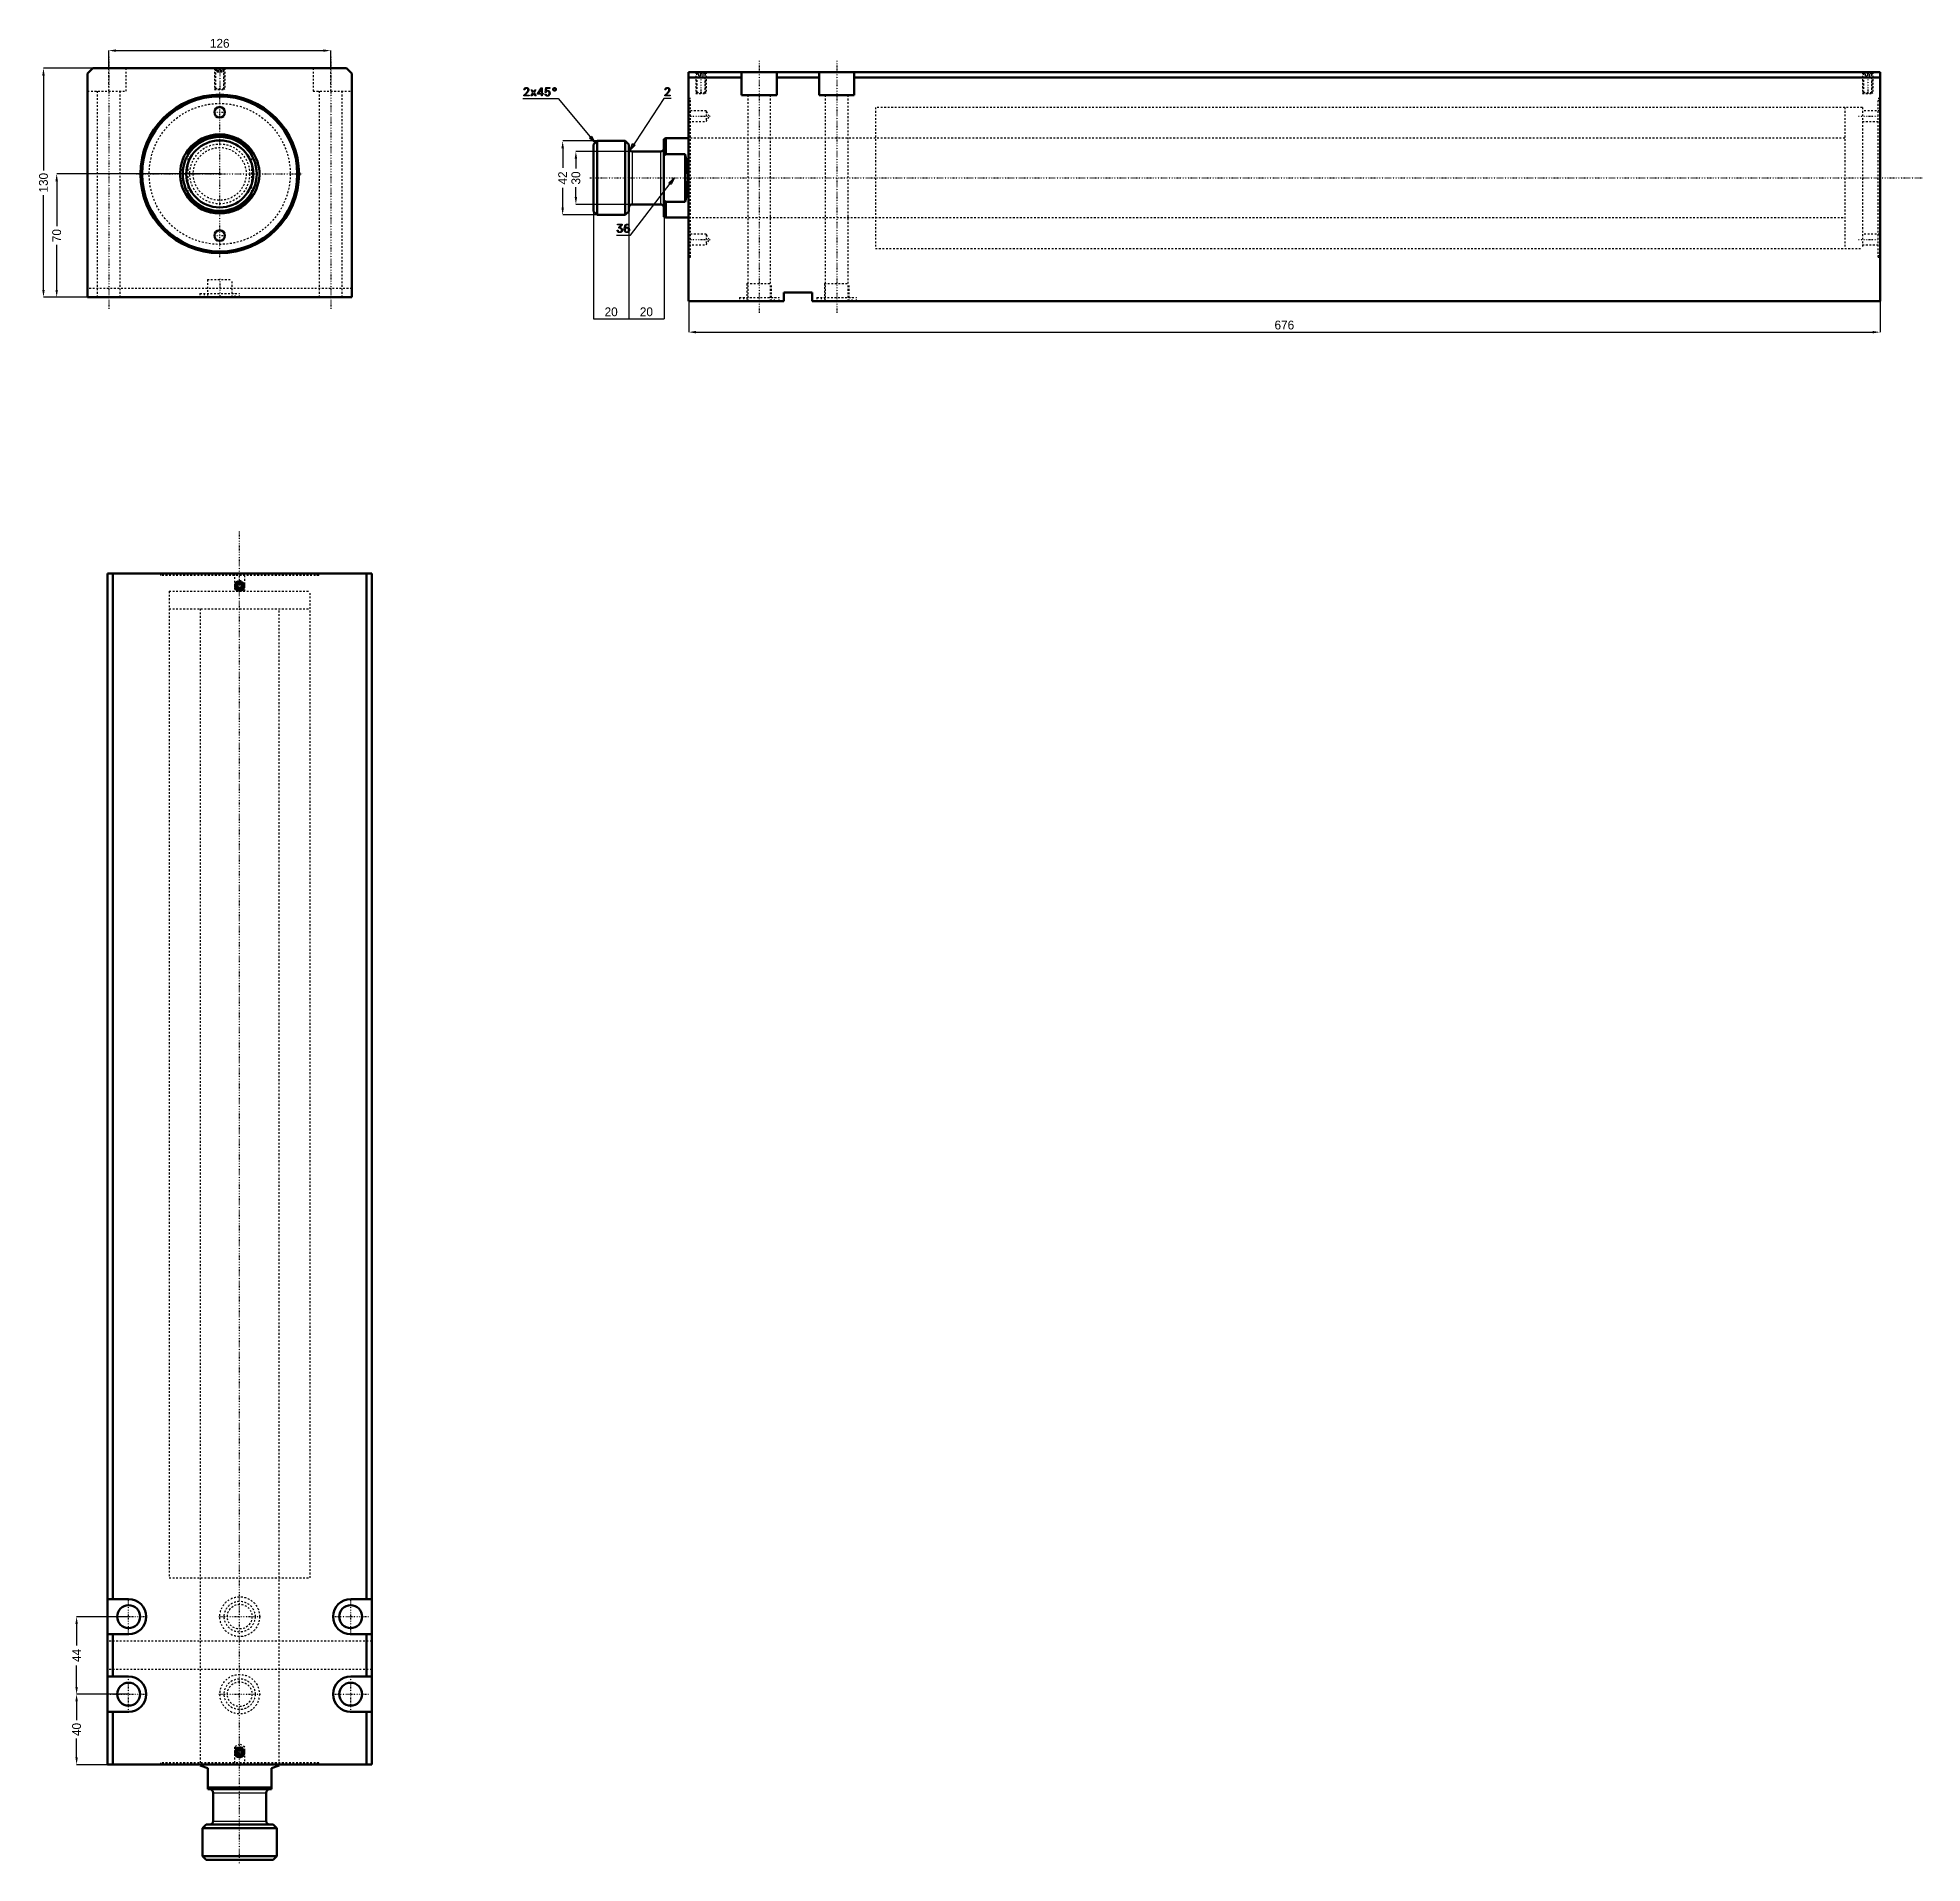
# Model space of a CAD drawing. Header units: millimetres. Extents: x -103 to 966, y -959 to 77.
import ezdxf

# ---------------------------------------------------------------- set-up
doc = ezdxf.new("R2010")
doc.units = ezdxf.units.MM
doc.linetypes.add('Center', pattern=[1.5, 0.45, -0.5, 0.05, -0.5])
doc.linetypes.add('Dashed', pattern=[2, 1, -1])
for name, color, linetype, lineweight in [('2d ConnectionPoints', 7, 'Continuous', 50), ('AM_0', 7, 'Continuous', 50), ('AM_4', 3, 'Continuous', 25), ('AM_5', 3, 'Continuous', 25), ('AM_7', 7, 'Center', 25), ('AM_9', 6, 'Dashed', 25)]:
    doc.layers.add(name, color=color, linetype=linetype, lineweight=lineweight)
doc.dimstyles.new('ISO-25', dxfattribs={"dimtxt": 2.5, "dimasz": 2.5, "dimexe": 1.25, "dimexo": 0.625, "dimtad": 1, "dimtxsty": 'Standard', "dimcen": 2.5, "dimadec": 0, "dimazin": 0, "dimtfac": 1, "dimtmove": 0, "dimatfit": 3, "dimfxl": 0, "dimarcsym": 0})

# ---------------------------------------------------------------- blocks, each defined once
blk = doc.blocks.new('1_JECX_MF_TLA_80_550_0_rod__0_in_JECX_MF_160_TLA_80_550_0__0')
at = {"layer": 'AM_0'}
for p, q in [((-18, 10.8), (-18, 13.5)), ((18, 13.5), (18, 10.8)), ((-18, -13.5), (-18, -10.8)), ((18, -10.8), (18, -13.5))]:
    blk.add_line(p, q, dxfattribs=at)
for points in [[(-18, 13.5), (-19.1, 11.9), (-20.1, 10.2), (-20.9, 8.4), (-21.5, 6.5), (-22, 4.6), (-22.3, 2.7), (-22.5, 0.7), (-22.5, -1.2), (-22.3, -3.2), (-21.9, -5.1), (-21.4, -7), (-20.7, -8.8), (-19.8, -10.6), (-18.8, -12.3), (-18, -13.5)], [(18, -13.5), (19.1, -11.9), (20.1, -10.2), (20.9, -8.4), (21.5, -6.5), (22, -4.6), (22.3, -2.7), (22.5, -0.7), (22.5, 1.2), (22.3, 3.2), (21.9, 5.1), (21.4, 7), (20.7, 8.8), (19.8, 10.6), (18.8, 12.3), (18, 13.5)]]:
    blk.add_lwpolyline(points, dxfattribs=at)
for radius in [21, 19]:
    blk.add_circle((0, 0), radius, dxfattribs=at)
for radius, start, end in [(22.5, 36.8699, 143.1301), (22, 35.0968, 144.9032), (22, 215.0968, 324.9032), (22.5, 216.8699, 323.1301)]:
    blk.add_arc((0, 0), radius, start, end, dxfattribs=at)
at = {"layer": 'AM_9'}
for p, q in [((-18, 10.8), (-18, -10.8)), ((18, 10.8), (18, -10.8))]:
    blk.add_line(p, q, dxfattribs=at)
for radius in [17, 15]:
    blk.add_circle((0, 0), radius, dxfattribs=at)
blk = doc.blocks.new('2_JECX_MF_EXLA_80_550_0_body__0_in_JECX_MF_160_TLA_80_550_0__0')
at = {"layer": 'AM_0'}
for p, q in [((-72, 60), (-75, 57)), ((-75, 57), (-75, -70)), ((72, 60), (-72, 60)), ((75, 57), (72, 60)), ((75, -70), (75, 57)), ((-75, -70), (75, -70))]:
    blk.add_line(p, q, dxfattribs=at)
for centre, radius in [((0, 0), 45), ((0, 0), 44), ((0, 35), 3), ((0, -35), 3)]:
    blk.add_circle(centre, radius, dxfattribs=at)
at = {"layer": 'AM_5', "linetype": 'Dashed'}
for p, q in [((-3, 60), (-3, 48)), ((3, 60), (3, 48))]:
    blk.add_line(p, q, dxfattribs=at)
at = {"layer": 'AM_7'}
for p, q in [((-63, 66.5), (-63, -76.5)), ((63, 66.5), (63, -76.5)), ((0, 60.6), (0, 47.4)), ((0, -47.2), (0, 47.2)), ((-3.2, 35), (3.1, 35)), ((-47.2, 0), (47.2, 0)), ((-3.2, -35), (3.1, -35)), ((0, -59.5), (0, -70.5))]:
    blk.add_line(p, q, dxfattribs=at)
at = {"layer": 'AM_9'}
for p, q in [((-63, 47), (-63, 60)), ((-53, 47), (-53, 60)), ((-3, 60), (-2.5, 59.5)), ((-2.5, 59.5), (-2.5, 48.5)), ((-2.5, 59.5), (2.5, 59.5)), ((-1.9, 60), (-2.4, 59.5)), ((-2.4, 59.5), (2.4, 59.5)), ((-2.4, 59.5), (-2.4, 48)), ((-1.4, 58), (-1.4, 60)), ((-1.4, 58), (1.4, 58)), ((-0.7, 58), (-0.7, 60)), ((0.7, 58), (0.7, 60)), ((1.4, 58), (1.4, 60)), ((2.4, 59.5), (1.9, 60)), ((2.4, 48), (2.4, 59.5)), ((2.5, 59.5), (3, 60)), ((2.5, 48.5), (2.5, 59.5)), ((53, 60), (53, 47)), ((63, 47), (63, 60)), ((-75, 47), (-53, 47)), ((-69.5, 47), (-69.5, -70)), ((-56.5, -70), (-56.5, 47)), ((-2.5, 48.5), (-3, 48)), ((-3, 48), (3, 48)), ((-2.5, 48.5), (2.5, 48.5)), ((3, 48), (2.5, 48.5)), ((53, 47), (75, 47)), ((56.5, 47), (56.5, -70)), ((69.5, -70), (69.5, 47)), ((-7, -60), (7, -60)), ((-7, -60), (-7, -70)), ((7, -70), (7, -60)), ((75, -65), (-75, -65)), ((-11.2, -67.9), (11.2, -67.9)), ((-11.2, -67.9), (-11.2, -70)), ((-8.8, -67.9), (-8.8, -70)), ((8.8, -70), (8.8, -67.9)), ((11.2, -70), (11.2, -67.9))]:
    blk.add_line(p, q, dxfattribs=at)
blk.add_circle((0, 0), 40, dxfattribs=at)
blk = doc.blocks.new('*D3')
at = {"layer": 'AM_5', "color": 0, "lineweight": -2}
for p, q in [((-63, 60), (-63, 70)), ((-58.8, 70), (58.8, 70)), ((63, 60), (63, 70))]:
    blk.add_line(p, q, dxfattribs=at)
at = {"layer": 'AM_5', "color": 0}
for points in [[(-58.8, 70.7), (-58.8, 69.3), (-63, 70)], [(58.8, 69.3), (58.8, 70.7), (63, 70)]]:
    blk.add_solid(points, dxfattribs=at)
at = {"layer": 'Defpoints', "color": 0}
for p in [(63, 70), (-63, 60), (63, 60)]:
    blk.add_point(p, dxfattribs=at)
at = {"layer": 'AM_5', "color": 0, "insert": (0, 74.1), "char_height": 5, "attachment_point": 5}
blk.add_mtext('126', dxfattribs=at)
blk = doc.blocks.new('*D4')
at = {"layer": 'AM_5', "color": 0, "lineweight": -2}
for p, q in [((-72, 60), (-100, 60)), ((-100, 55.8), (-100, 2)), ((-100, -65.8), (-100, -12)), ((-75, -70), (-100, -70))]:
    blk.add_line(p, q, dxfattribs=at)
at = {"layer": 'AM_5', "color": 0}
for points in [[(-99.3, 55.8), (-100.7, 55.8), (-100, 60)], [(-100.7, -65.8), (-99.3, -65.8), (-100, -70)]]:
    blk.add_solid(points, dxfattribs=at)
at = {"layer": 'Defpoints', "color": 0}
for p in [(-72, 60), (-100, -70), (-75, -70)]:
    blk.add_point(p, dxfattribs=at)
at = {"layer": 'AM_5', "color": 0, "insert": (-100, -5), "char_height": 5, "attachment_point": 5, "rotation": 90}
blk.add_mtext('130', dxfattribs=at)
blk = doc.blocks.new('*D5')
at = {"layer": 'AM_5', "color": 0, "lineweight": -2}
for p, q in [((0, 0), (-92.5, 0)), ((-92.5, -4.2), (-92.5, -29.7)), ((-92.5, -65.8), (-92.5, -40.3)), ((-75, -70), (-92.5, -70))]:
    blk.add_line(p, q, dxfattribs=at)
at = {"layer": 'AM_5', "color": 0}
for points in [[(-91.8, -4.2), (-93.2, -4.2), (-92.5, 0)], [(-93.2, -65.8), (-91.8, -65.8), (-92.5, -70)]]:
    blk.add_solid(points, dxfattribs=at)
at = {"layer": 'Defpoints', "color": 0}
for p in [(0, 0), (-92.5, -70), (-75, -70)]:
    blk.add_point(p, dxfattribs=at)
at = {"layer": 'AM_5', "color": 0, "insert": (-92.5, -35), "char_height": 5, "attachment_point": 5, "rotation": 90}
blk.add_mtext('70', dxfattribs=at)
blk = doc.blocks.new('1_JECX_MF_TLA_80_550_0_rod__0_in_JECX_MF_160_TLA_80_550_0__4')
at = {"layer": 'AM_0'}
for p, q in [((-22.5, 0), (-22.5, -0.5)), ((22.5, -0.5), (22.5, 0)), ((-18, -2), (-22.5, -0.5)), ((-18, -14), (-18, -2)), ((22.5, -0.5), (18, -2)), ((18, -2), (18, -14)), ((-18, -13), (18, -13)), ((-18, -14), (18, -14)), ((-15, -16), (-15, -32)), ((15, -32), (15, -16)), ((-19, -34), (-21, -36)), ((-21, -36), (21, -36)), ((-21, -36), (-21, -52)), ((-19, -34), (19, -34)), ((21, -36), (19, -34)), ((21, -52), (21, -36)), ((-21, -52), (-19, -54)), ((-21, -52), (21, -52)), ((19, -54), (21, -52)), ((-19, -54), (19, -54))]:
    blk.add_line(p, q, dxfattribs=at)
for centre, start, end in [((-17, -16), 0, 90), ((17, -16), 90, 180), ((-17, -32), 270, 360), ((17, -32), 180, 270)]:
    blk.add_arc(centre, 2, start, end, dxfattribs=at)
at = {"layer": 'AM_4'}
for p, q in [((-15, -16), (15, -16)), ((-15, -32), (15, -32))]:
    blk.add_line(p, q, dxfattribs=at)
at = {"layer": 'AM_7'}
blk.add_line((0, -56), (0, 700), dxfattribs=at)
at = {"layer": 'AM_9'}
for p, q in [((-40, 666), (40, 666)), ((-40, 666), (-40, 656)), ((40, 656), (40, 666)), ((-40, 656), (40, 656)), ((-22.5, 656), (-22.5, 0)), ((22.5, 0), (22.5, 656))]:
    blk.add_line(p, q, dxfattribs=at)
blk = doc.blocks.new('2_JECX_MF_EXLA_80_550_0_body__0_in_JECX_MF_160_TLA_80_550_0__4')
at = {"layer": 'AM_0'}
for p, q in [((75, 676), (-75, 676)), ((-75, 676), (-75, 0)), ((-72, 676), (-72, 94)), ((72, 676), (72, 94)), ((75, 676), (75, 0)), ((-0.7, 670.2), (-1.4, 669)), ((-1.4, 669), (-0.7, 667.8)), ((0.7, 670.2), (-0.7, 670.2)), ((-0.7, 667.8), (0.7, 667.8)), ((1.4, 669), (0.7, 670.2)), ((0.7, 667.8), (1.4, 669)), ((-63, 94), (-75, 94)), ((75, 94), (63, 94)), ((-75, 74), (-63, 74)), ((-72, 74), (-72, 50)), ((63, 74), (75, 74)), ((72, 74), (72, 50)), ((-63, 50), (-75, 50)), ((75, 50), (63, 50)), ((-75, 30), (-63, 30)), ((-72, 30), (-72, 0)), ((63, 30), (75, 30)), ((72, 30), (72, 0)), ((75, 0), (-75, 0)), ((-0.7, 8.3), (-1.4, 7)), ((-1.4, 7), (-0.7, 5.8)), ((0.7, 8.3), (-0.7, 8.3)), ((-0.7, 5.8), (0.7, 5.8)), ((1.4, 7), (0.7, 8.3)), ((0.7, 5.8), (1.4, 7))]:
    blk.add_line(p, q, dxfattribs=at)
for centre, radius in [((0, 669), 2.46), ((0, 669), 2.4), ((0, 669), 1.9), ((-63, 84), 6.5), ((63, 84), 6.5), ((-63, 40), 6.5), ((63, 40), 6.5), ((0, 7), 2.46), ((0, 7), 2.4), ((0, 7), 1.9)]:
    blk.add_circle(centre, radius, dxfattribs=at)
for centre, start, end in [((-63, 84), 270, 90), ((63, 84), 90, 270), ((-63, 40), 270, 90), ((63, 40), 90, 270)]:
    blk.add_arc(centre, 10, start, end, dxfattribs=at)
at = {"layer": 'AM_5'}
for centre in [(0, 669), (0, 7)]:
    blk.add_arc(centre, 3, 75, 15, dxfattribs=at)
at = {"layer": 'AM_7'}
for p, q in [((-3.2, 669), (3.1, 669)), ((-63, 73.5), (-63, 94.5)), ((63, 73.5), (63, 94.5)), ((-73.5, 84), (-52.5, 84)), ((-11.8, 84), (11.8, 84)), ((52.5, 84), (73.5, 84)), ((-63, 29.5), (-63, 50.5)), ((63, 29.5), (63, 50.5)), ((-73.5, 40), (-52.5, 40)), ((-11.8, 40), (11.8, 40)), ((52.5, 40), (73.5, 40)), ((-3.2, 7), (3.1, 7))]:
    blk.add_line(p, q, dxfattribs=at)
at = {"layer": 'AM_9'}
for p, q in [((-45, 676), (-45, 675)), ((45, 675), (-45, 675)), ((-44, 676), (-44, 675)), ((-3, 676), (-3, 666)), ((3, 666), (3, 676)), ((44, 675), (44, 676)), ((45, 675), (45, 676)), ((-40, 666), (40, 666)), ((-40, 666), (-40, 106)), ((40, 106), (40, 666)), ((-40, 106), (40, 106)), ((-22.5, 106), (-22.5, 0)), ((22.5, 0), (22.5, 106)), ((75, 70), (-75, 70)), ((75, 54), (-75, 54)), ((0, 11.7), (-3, 10)), ((3, 10), (0, 11.7)), ((45, 1), (-45, 1)), ((-45, 1), (-45, 0)), ((-44, 1), (-44, 0)), ((-3, 10), (-3, 0)), ((-3, 10), (3, 10)), ((3, 0), (3, 10)), ((44, 0), (44, 1)), ((45, 0), (45, 1))]:
    blk.add_line(p, q, dxfattribs=at)
for centre, radius in [((0, 84), 11.3), ((0, 84), 8.75), ((0, 84), 7), ((0, 40), 11.2), ((0, 40), 8.75), ((0, 40), 7)]:
    blk.add_circle(centre, radius, dxfattribs=at)
blk = doc.blocks.new('*D11')
at = {"layer": 'AM_5', "color": 0, "lineweight": -2}
for p, q in [((-51.7, -818.9), (-81.2, -818.9)), ((-81.2, -823), (-81.2, -835.2)), ((-81.2, -858.7), (-81.2, -846.5)), ((-51.7, -862.9), (-81.2, -862.9))]:
    blk.add_line(p, q, dxfattribs=at)
at = {"layer": 'AM_5', "color": 0}
for points in [[(-81.9, -823), (-80.5, -823), (-81.2, -818.9)], [(-81.9, -858.7), (-80.5, -858.7), (-81.2, -862.9)]]:
    blk.add_solid(points, dxfattribs=at)
at = {"layer": 'Defpoints', "color": 0}
for p in [(-81.2, -818.9), (-51.7, -818.9), (-51.7, -862.9)]:
    blk.add_point(p, dxfattribs=at)
at = {"layer": 'AM_5', "color": 0, "insert": (-81.2, -840.9), "char_height": 5, "attachment_point": 5, "rotation": 90}
blk.add_mtext('44', dxfattribs=at)
blk = doc.blocks.new('*D12')
at = {"layer": 'AM_5', "color": 0, "lineweight": -2}
for p, q in [((-51.7, -862.9), (-81.2, -862.9)), ((-81.2, -867), (-81.2, -877.6)), ((-81.2, -898.7), (-81.2, -888.1)), ((-63.7, -902.9), (-81.2, -902.9))]:
    blk.add_line(p, q, dxfattribs=at)
at = {"layer": 'AM_5', "color": 0}
for points in [[(-81.9, -867), (-80.5, -867), (-81.2, -862.9)], [(-81.9, -898.7), (-80.5, -898.7), (-81.2, -902.9)]]:
    blk.add_solid(points, dxfattribs=at)
at = {"layer": 'Defpoints', "color": 0}
for p in [(-51.7, -862.9), (-81.2, -902.9), (-63.7, -902.9)]:
    blk.add_point(p, dxfattribs=at)
at = {"layer": 'AM_5', "color": 0, "insert": (-81.2, -882.9), "char_height": 5, "attachment_point": 5, "rotation": 90}
blk.add_mtext('40', dxfattribs=at)
blk = doc.blocks.new('1_JECX_MF_TLA_80_550_0_rod__0_in_JECX_MF_160_TLA_80_550_0__2')
at = {"layer": 'AM_0'}
for p, q in [((-13, 22.5), (-14, 22)), ((-14, 22), (-14, -22)), ((0, 22.5), (-13, 22.5)), ((-13, 22.5), (-13, 13.5)), ((-52, 21), (-54, 19)), ((-54, 19), (-54, -19)), ((-36, 21), (-52, 21)), ((-52, 21), (-52, -21)), ((-34, 19), (-36, 21)), ((-36, 21), (-36, -21)), ((-34, 19), (-34, -19)), ((-16, 15), (-32, 15)), ((-13, 13.5), (-14, 12.6)), ((-2, 13.5), (-13, 13.5)), ((-2, 13.5), (-2, -13.5)), ((-54, -19), (-52, -21)), ((-52, -21), (-36, -21)), ((-36, -21), (-34, -19)), ((-32, -15), (-16, -15)), ((-14, -12.6), (-13, -13.5)), ((-13, -13.5), (-2, -13.5)), ((-13, -13.5), (-13, -22.5)), ((-14, -22), (-13, -22.5)), ((-13, -22.5), (0, -22.5))]:
    blk.add_line(p, q, dxfattribs=at)
blk.add_lwpolyline([(-2, -13.5), (-1.6, -11.9), (-1.3, -10.2), (-1.1, -8.4), (-0.9, -6.5), (-0.7, -4.6), (-0.6, -2.7), (-0.5, -0.7), (-0.5, 1.2), (-0.6, 3.2), (-0.7, 5.1), (-0.9, 7), (-1.1, 8.8), (-1.4, 10.6), (-1.7, 12.3), (-2, 13.5)], dxfattribs=at)
for centre, start, end in [((-32, 17), 180, 270), ((-16, 17), 270, 360), ((-32, -17), 90, 180), ((-16, -17), 0, 90)]:
    blk.add_arc(centre, 2, start, end, dxfattribs=at)
at = {"layer": 'AM_4'}
for p, q in [((-32, 15), (-32, -15)), ((-16, 15), (-16, -15))]:
    blk.add_line(p, q, dxfattribs=at)
at = {"layer": 'AM_7'}
blk.add_line((-56, 0), (700, 0), dxfattribs=at)
at = {"layer": 'AM_9'}
for p, q in [((666, 40), (656, 40)), ((656, 40), (656, -40)), ((666, 40), (666, -40)), ((656, 22.5), (0, 22.5)), ((0, -22.5), (656, -22.5)), ((656, -40), (666, -40))]:
    blk.add_line(p, q, dxfattribs=at)
blk = doc.blocks.new('2_JECX_MF_EXLA_80_550_0_body__0_in_JECX_MF_160_TLA_80_550_0__2')
at = {"layer": 'AM_0'}
for p, q in [((0, -70), (0, 60)), ((676, 60), (0, 60)), ((30, 57), (0, 57)), ((30, 60), (30, 47)), ((50, 47), (50, 60)), ((74, 57), (50, 57)), ((74, 60), (74, 47)), ((94, 47), (94, 60)), ((676, 57), (94, 57)), ((676, -70), (676, 60)), ((30, 47), (50, 47)), ((74, 47), (94, 47)), ((54, -70), (0, -70)), ((54, -65), (54, -70)), ((70, -65), (54, -65)), ((70, -70), (70, -65)), ((676, -70), (70, -70))]:
    blk.add_line(p, q, dxfattribs=at)
at = {"layer": 'AM_5', "linetype": 'Dashed'}
for p, q in [((4, 60), (4, 48)), ((10, 60), (10, 48)), ((666, 60), (666, 48)), ((672, 60), (672, 48))]:
    blk.add_line(p, q, dxfattribs=at)
at = {"layer": 'AM_7'}
for p, q in [((40, 66.5), (40, -76.5)), ((84, 66.5), (84, -76.5)), ((7, 60.6), (7, 47.4)), ((669, 60.6), (669, 47.4)), ((-0.6, 35), (12.3, 35)), ((663.7, 35), (676.6, 35)), ((-0.6, -35), (12.3, -35)), ((663.7, -35), (676.6, -35))]:
    blk.add_line(p, q, dxfattribs=at)
at = {"layer": 'AM_9'}
for p, q in [((4, 60), (4.5, 59.5)), ((4.5, 59.5), (4.5, 48.5)), ((4.5, 59.5), (9.5, 59.5)), ((5.1, 60), (4.6, 59.5)), ((4.6, 59.5), (4.6, 48)), ((4.6, 59.5), (9.4, 59.5)), ((5.8, 58), (5.8, 60)), ((5.8, 58), (8.2, 58)), ((7, 58), (7, 60)), ((8.2, 58), (8.2, 60)), ((9.4, 59.5), (8.9, 60)), ((9.4, 48), (9.4, 59.5)), ((9.5, 59.5), (10, 60)), ((9.5, 48.5), (9.5, 59.5)), ((666, 60), (666.5, 59.5)), ((666.5, 59.5), (666.5, 48.5)), ((666.5, 59.5), (671.5, 59.5)), ((667.1, 60), (666.6, 59.5)), ((666.6, 59.5), (671.4, 59.5)), ((666.6, 59.5), (666.6, 48)), ((667.8, 58), (667.8, 60)), ((667.8, 58), (670.2, 58)), ((669, 58), (669, 60)), ((670.2, 58), (670.2, 60)), ((671.4, 59.5), (670.9, 60)), ((671.4, 48), (671.4, 59.5)), ((671.5, 59.5), (672, 60)), ((671.5, 48.5), (671.5, 59.5)), ((1, 45), (0, 45)), ((1, 44), (0, 44)), ((1, -45), (1, 45)), ((4.5, 48.5), (4, 48)), ((4, 48), (10, 48)), ((4.5, 48.5), (9.5, 48.5)), ((10, 48), (9.5, 48.5)), ((33.5, 47), (33.5, -70)), ((46.5, -70), (46.5, 47)), ((77.5, 47), (77.5, -70)), ((90.5, -70), (90.5, 47)), ((666.5, 48.5), (666, 48)), ((666, 48), (672, 48)), ((666.5, 48.5), (671.5, 48.5)), ((672, 48), (671.5, 48.5)), ((675, -45), (675, 45)), ((676, 45), (675, 45)), ((676, 44), (675, 44)), ((10, 38), (0, 38)), ((11.7, 35), (10, 38)), ((10, 38), (10, 32)), ((10, 32), (11.7, 35)), ((666, 40), (106, 40)), ((106, 40), (106, -40)), ((666, 40), (666, -40)), ((676, 38), (666, 38)), ((0, 32), (10, 32)), ((106, 22.5), (0, 22.5)), ((666, 32), (676, 32)), ((0, -22.5), (106, -22.5)), ((10, -32), (0, -32)), ((11.7, -35), (10, -32)), ((10, -32), (10, -38)), ((676, -32), (666, -32)), ((0, -38), (10, -38)), ((10, -38), (11.7, -35)), ((106, -40), (666, -40)), ((666, -38), (676, -38)), ((0, -44), (1, -44)), ((0, -45), (1, -45)), ((675, -44), (676, -44)), ((675, -45), (676, -45)), ((33, -60), (47, -60)), ((33, -60), (33, -70)), ((47, -70), (47, -60)), ((77, -60), (91, -60)), ((77, -60), (77, -70)), ((91, -70), (91, -60)), ((28.8, -67.9), (51.3, -67.9)), ((28.8, -67.9), (28.8, -70)), ((31.2, -67.9), (31.2, -70)), ((48.8, -70), (48.8, -67.9)), ((51.3, -70), (51.3, -67.9)), ((72.8, -67.9), (95.2, -67.9)), ((72.8, -67.9), (72.8, -70)), ((75.2, -67.9), (75.2, -70)), ((92.8, -70), (92.8, -67.9)), ((95.2, -70), (95.2, -67.9))]:
    blk.add_line(p, q, dxfattribs=at)
blk = doc.blocks.new('*D21')
at = {"layer": 'AM_5', "color": 0, "lineweight": -2}
for p, q in [((266.1, -72.3), (266.1, -89.8)), ((942.1, -72.3), (942.1, -89.8)), ((270.2, -89.8), (937.9, -89.8))]:
    blk.add_line(p, q, dxfattribs=at)
at = {"layer": 'AM_5', "color": 0}
for points in [[(270.2, -89.1), (270.2, -90.5), (266.1, -89.8)], [(937.9, -89.1), (937.9, -90.5), (942.1, -89.8)]]:
    blk.add_solid(points, dxfattribs=at)
at = {"layer": 'Defpoints', "color": 0}
for p in [(266.1, -72.3), (942.1, -72.3), (942.1, -89.8)]:
    blk.add_point(p, dxfattribs=at)
at = {"layer": 'AM_5', "color": 0, "insert": (604.1, -85.8), "char_height": 5, "attachment_point": 5}
blk.add_mtext('676', dxfattribs=at)
blk = doc.blocks.new('*D22')
at = {"layer": 'AM_5', "color": 0, "lineweight": -2}
for p, q in [((232.1, -21.3), (232.1, -82.3)), ((252.1, -19.3), (252.1, -82.3)), ((232.1, -82.3), (252.1, -82.3))]:
    blk.add_line(p, q, dxfattribs=at)
at = {"layer": 'Defpoints', "color": 0}
for p in [(232.1, -21.3), (252.1, -19.3), (252.1, -82.3)]:
    blk.add_point(p, dxfattribs=at)
at = {"layer": 'AM_5', "color": 0, "insert": (242.1, -78.3), "char_height": 5, "attachment_point": 5}
blk.add_mtext('20', dxfattribs=at)
blk = doc.blocks.new('*D23')
at = {"layer": 'AM_5', "color": 0, "lineweight": -2}
for p, q in [((212.1, -21.3), (212.1, -82.3)), ((232.1, -21.3), (232.1, -82.3)), ((212.1, -82.3), (232.1, -82.3))]:
    blk.add_line(p, q, dxfattribs=at)
at = {"layer": 'Defpoints', "color": 0}
for p in [(212.1, -21.3), (232.1, -21.3), (232.1, -82.3)]:
    blk.add_point(p, dxfattribs=at)
at = {"layer": 'AM_5', "color": 0, "insert": (222.1, -78.3), "char_height": 5, "attachment_point": 5}
blk.add_mtext('20', dxfattribs=at)
blk = doc.blocks.new('*D24')
at = {"layer": 'AM_5', "color": 0, "lineweight": -2}
for p, q in [((214.1, 18.7), (194.6, 18.7)), ((194.6, 14.6), (194.6, 3.4)), ((194.6, -19.1), (194.6, -7.9)), ((214.1, -23.3), (194.6, -23.3))]:
    blk.add_line(p, q, dxfattribs=at)
at = {"layer": 'AM_5', "color": 0}
for points in [[(193.9, 14.6), (195.3, 14.6), (194.6, 18.7)], [(193.9, -19.1), (195.3, -19.1), (194.6, -23.3)]]:
    blk.add_solid(points, dxfattribs=at)
at = {"layer": 'Defpoints', "color": 0}
for p in [(194.6, 18.7), (214.1, 18.7), (214.1, -23.3)]:
    blk.add_point(p, dxfattribs=at)
at = {"layer": 'AM_5', "color": 0, "insert": (194.6, -2.3), "char_height": 5, "attachment_point": 5, "rotation": 90}
blk.add_mtext('42', dxfattribs=at)
blk = doc.blocks.new('*D25')
at = {"layer": 'AM_5', "color": 0, "lineweight": -2}
for p, q in [((234.1, 12.7), (202.1, 12.7)), ((202.1, 8.6), (202.1, 3)), ((202.1, -13.1), (202.1, -7.5)), ((234.1, -17.3), (202.1, -17.3))]:
    blk.add_line(p, q, dxfattribs=at)
at = {"layer": 'AM_5', "color": 0}
for points in [[(201.4, 8.6), (202.8, 8.6), (202.1, 12.7)], [(201.4, -13.1), (202.8, -13.1), (202.1, -17.3)]]:
    blk.add_solid(points, dxfattribs=at)
at = {"layer": 'Defpoints', "color": 0}
for p in [(202.1, 12.7), (234.1, 12.7), (234.1, -17.3)]:
    blk.add_point(p, dxfattribs=at)
at = {"layer": 'AM_5', "color": 0, "insert": (202.1, -2.3), "char_height": 5, "attachment_point": 5, "rotation": 90}
blk.add_mtext('30', dxfattribs=at)

msp = doc.modelspace()

# ---------------------------------------------------------------- linework, layer by layer
at = {"layer": '2d ConnectionPoints'}
for p in [(0, 0), (266.083, -2.261), (11.319, -902.86)]:
    msp.add_point(p, dxfattribs=at)
at = {"layer": 'AM_5'}
for p, q in [((172.083, 42.739), (192.083, 42.739)), ((192.083, 42.739), (213.083, 17.739)), ((252.083, 42.739), (232.668, 13.325)), ((256.083, 42.739), (252.083, 42.739)), ((233.083, -34.761), (258.083, -2.261)), ((225.083, -34.761), (233.083, -34.761))]:
    msp.add_line(p, q, dxfattribs=at)
for points in [[(172.729, 44.85), (172.729, 44.85), (172.943, 45.045), (173.249, 45.331), (173.249, 45.331), (173.534, 45.608), (173.714, 45.787), (173.714, 45.787), (173.886, 45.968), (174.133, 46.253), (174.133, 46.253), (174.366, 46.552), (174.514, 46.761), (174.514, 46.761), (174.643, 46.969), (174.784, 47.265), (174.784, 47.265), (174.86, 47.542), (174.874, 47.716), (174.874, 47.716), (174.87, 47.814), (174.847, 47.953), (174.847, 47.953), (174.804, 48.081), (174.764, 48.162), (174.764, 48.162), (174.716, 48.236), (174.633, 48.335), (174.633, 48.335), (174.534, 48.417), (174.46, 48.464), (174.46, 48.464), (174.381, 48.502), (174.255, 48.544), (174.255, 48.544), (174.12, 48.567), (174.026, 48.571), (174.026, 48.571), (173.922, 48.567), (173.774, 48.543), (173.774, 48.543), (173.637, 48.5), (173.552, 48.461), (173.552, 48.461), (173.472, 48.412), (173.366, 48.325), (173.366, 48.325), (173.277, 48.22), (173.227, 48.14), (173.227, 48.14), (173.184, 48.053), (173.139, 47.912), (173.139, 47.912), (173.114, 47.756), (173.11, 47.645), (172.622, 47.645), (172.622, 47.645), (172.63, 47.812), (172.669, 48.044), (172.669, 48.044), (172.743, 48.254), (172.811, 48.383), (172.811, 48.383), (172.891, 48.5), (173.032, 48.654), (173.032, 48.654), (173.196, 48.781), (173.319, 48.851), (173.319, 48.851), (173.45, 48.908), (173.656, 48.97), (173.656, 48.97), (173.874, 49.003), (174.026, 49.01), (174.026, 49.01), (174.168, 49.004), (174.375, 48.972), (174.375, 48.972), (174.572, 48.914), (174.699, 48.86), (174.699, 48.86), (174.819, 48.795), (174.98, 48.676), (174.98, 48.676), (175.118, 48.532), (175.198, 48.422), (175.198, 48.422), (175.265, 48.302), (175.338, 48.106), (175.338, 48.106), (175.377, 47.892), (175.385, 47.739), (175.385, 47.739), (175.374, 47.566), (175.316, 47.299), (175.316, 47.299), (175.208, 47.026), (175.108, 46.839), (175.108, 46.839), (174.994, 46.653), (174.809, 46.384), (174.809, 46.384), (174.607, 46.127), (174.463, 45.963), (174.463, 45.963), (174.308, 45.796), (174.048, 45.525), (174.048, 45.525), (173.756, 45.229), (173.542, 45.019), (173.197, 44.681), (175.524, 44.678), (175.524, 44.239), (172.557, 44.239), (172.557, 44.694), (172.729, 44.85)], [(177.753, 46.023), (176.655, 47.814), (177.223, 47.814), (178.042, 46.459), (178.904, 47.814), (179.42, 47.814), (178.335, 46.065), (179.472, 44.239), (178.897, 44.239), (178.033, 45.643), (177.119, 44.239), (176.593, 44.239), (177.753, 46.023)], [(182.507, 45.279), (180.401, 45.279), (180.401, 45.701), (182.319, 48.951), (182.962, 48.951), (182.962, 45.718), (183.664, 45.718), (183.664, 45.279), (182.962, 45.279), (182.962, 44.239), (182.507, 44.239), (182.507, 45.279)], [(182.514, 45.718), (182.514, 48.405), (180.96, 45.718), (182.514, 45.718)], [(185.964, 44.18), (185.964, 44.18), (185.818, 44.185), (185.608, 44.212), (185.608, 44.212), (185.412, 44.26), (185.288, 44.305), (185.288, 44.305), (185.172, 44.361), (185.017, 44.465), (185.017, 44.465), (184.883, 44.594), (184.806, 44.694), (184.806, 44.694), (184.741, 44.805), (184.67, 44.991), (184.67, 44.991), (184.633, 45.202), (184.625, 45.357), (185.132, 45.357), (185.132, 45.357), (185.142, 45.211), (185.191, 45.02), (185.191, 45.02), (185.283, 44.864), (185.368, 44.778), (185.368, 44.778), (185.468, 44.708), (185.64, 44.632), (185.64, 44.632), (185.838, 44.591), (185.984, 44.583), (185.984, 44.583), (186.109, 44.59), (186.281, 44.626), (186.281, 44.626), (186.433, 44.694), (186.523, 44.756), (186.523, 44.756), (186.605, 44.829), (186.709, 44.955), (186.709, 44.955), (186.794, 45.1), (186.839, 45.207), (186.839, 45.207), (186.875, 45.321), (186.914, 45.5), (186.914, 45.5), (186.935, 45.688), (186.939, 45.818), (186.939, 45.818), (186.935, 45.938), (186.915, 46.111), (186.915, 46.111), (186.877, 46.278), (186.842, 46.385), (186.842, 46.385), (186.799, 46.487), (186.719, 46.625), (186.719, 46.625), (186.621, 46.744), (186.546, 46.813), (186.546, 46.813), (186.463, 46.871), (186.324, 46.935), (186.324, 46.935), (186.169, 46.969), (186.055, 46.975), (186.055, 46.975), (185.935, 46.967), (185.764, 46.926), (185.764, 46.926), (185.607, 46.848), (185.509, 46.777), (185.509, 46.777), (185.421, 46.692), (185.311, 46.542), (185.311, 46.542), (185.23, 46.366), (185.191, 46.234), (184.697, 46.234), (185.035, 48.964), (187.329, 48.964), (187.329, 48.542), (185.496, 48.542), (185.288, 46.979), (185.288, 46.979), (185.357, 47.063), (185.465, 47.172), (185.465, 47.172), (185.577, 47.262), (185.656, 47.312), (185.656, 47.312), (185.738, 47.352), (185.871, 47.396), (185.871, 47.396), (186.016, 47.419), (186.12, 47.424), (186.12, 47.424), (186.28, 47.415), (186.502, 47.37), (186.502, 47.37), (186.705, 47.286), (186.829, 47.209), (186.829, 47.209), (186.943, 47.117), (187.092, 46.956), (187.092, 46.956), (187.216, 46.767), (187.284, 46.626), (187.284, 46.626), (187.34, 46.475), (187.401, 46.236), (187.401, 46.236), (187.434, 45.983), (187.44, 45.805), (187.44, 45.805), (187.432, 45.619), (187.394, 45.355), (187.394, 45.355), (187.321, 45.111), (187.255, 44.959), (187.255, 44.959), (187.175, 44.818), (187.032, 44.631), (187.032, 44.631), (186.863, 44.473), (186.735, 44.385), (186.735, 44.385), (186.597, 44.311), (186.375, 44.231), (186.375, 44.231), (186.135, 44.188), (185.964, 44.18)], [(190.039, 47.034), (190.039, 47.034), (189.937, 47.039), (189.789, 47.067), (189.789, 47.067), (189.648, 47.12), (189.558, 47.169), (189.558, 47.169), (189.473, 47.226), (189.36, 47.327), (189.36, 47.327), (189.263, 47.446), (189.207, 47.534), (189.207, 47.534), (189.16, 47.628), (189.11, 47.775), (189.11, 47.775), (189.082, 47.928), (189.077, 48.035), (189.077, 48.035), (189.082, 48.141), (189.11, 48.295), (189.11, 48.295), (189.16, 48.441), (189.207, 48.535), (189.207, 48.535), (189.263, 48.624), (189.36, 48.742), (189.36, 48.742), (189.473, 48.843), (189.558, 48.901), (189.558, 48.901), (189.648, 48.949), (189.789, 49.002), (189.789, 49.002), (189.937, 49.03), (190.039, 49.036), (190.039, 49.036), (190.141, 49.03), (190.289, 49.002), (190.289, 49.002), (190.429, 48.949), (190.518, 48.901), (190.518, 48.901), (190.603, 48.843), (190.715, 48.742), (190.715, 48.742), (190.811, 48.625), (190.866, 48.537), (190.866, 48.537), (190.912, 48.443), (190.963, 48.297), (190.963, 48.297), (190.989, 48.142), (190.995, 48.035), (190.995, 48.035), (190.989, 47.927), (190.963, 47.773), (190.963, 47.773), (190.912, 47.626), (190.866, 47.533), (190.866, 47.533), (190.811, 47.445), (190.715, 47.327), (190.715, 47.327), (190.603, 47.226), (190.518, 47.169), (190.518, 47.169), (190.429, 47.12), (190.289, 47.067), (190.289, 47.067), (190.141, 47.039), (190.039, 47.034)], [(190.039, 47.43), (190.039, 47.43), (190.101, 47.434), (190.189, 47.451), (190.189, 47.451), (190.274, 47.482), (190.328, 47.512), (190.328, 47.512), (190.379, 47.546), (190.448, 47.607), (190.448, 47.607), (190.506, 47.679), (190.54, 47.733), (190.54, 47.733), (190.568, 47.789), (190.598, 47.878), (190.598, 47.878), (190.614, 47.971), (190.618, 48.035), (190.618, 48.035), (190.614, 48.099), (190.598, 48.192), (190.598, 48.192), (190.568, 48.28), (190.54, 48.337), (190.54, 48.337), (190.506, 48.391), (190.448, 48.462), (190.448, 48.462), (190.379, 48.523), (190.328, 48.558), (190.328, 48.558), (190.274, 48.587), (190.189, 48.619), (190.189, 48.619), (190.101, 48.636), (190.039, 48.639), (190.039, 48.639), (189.978, 48.636), (189.888, 48.619), (189.888, 48.619), (189.803, 48.587), (189.748, 48.558), (189.748, 48.558), (189.697, 48.523), (189.627, 48.462), (189.627, 48.462), (189.568, 48.391), (189.534, 48.337), (189.534, 48.337), (189.505, 48.28), (189.474, 48.192), (189.474, 48.192), (189.457, 48.099), (189.454, 48.035), (189.454, 48.035), (189.457, 47.971), (189.474, 47.878), (189.474, 47.878), (189.505, 47.789), (189.534, 47.733), (189.534, 47.733), (189.568, 47.679), (189.627, 47.607), (189.627, 47.607), (189.697, 47.546), (189.748, 47.512), (189.748, 47.512), (189.803, 47.482), (189.888, 47.451), (189.888, 47.451), (189.978, 47.434), (190.039, 47.43)], [(252.729, 44.85), (252.729, 44.85), (252.943, 45.045), (253.249, 45.331), (253.249, 45.331), (253.534, 45.608), (253.714, 45.787), (253.714, 45.787), (253.886, 45.968), (254.133, 46.253), (254.133, 46.253), (254.366, 46.552), (254.514, 46.761), (254.514, 46.761), (254.643, 46.969), (254.784, 47.265), (254.784, 47.265), (254.86, 47.542), (254.874, 47.716), (254.874, 47.716), (254.87, 47.814), (254.847, 47.953), (254.847, 47.953), (254.804, 48.081), (254.764, 48.162), (254.764, 48.162), (254.716, 48.236), (254.633, 48.335), (254.633, 48.335), (254.534, 48.417), (254.46, 48.464), (254.46, 48.464), (254.381, 48.502), (254.255, 48.544), (254.255, 48.544), (254.12, 48.567), (254.026, 48.571), (254.026, 48.571), (253.922, 48.567), (253.774, 48.543), (253.774, 48.543), (253.637, 48.5), (253.552, 48.461), (253.552, 48.461), (253.472, 48.412), (253.366, 48.325), (253.366, 48.325), (253.277, 48.22), (253.227, 48.14), (253.227, 48.14), (253.184, 48.053), (253.139, 47.912), (253.139, 47.912), (253.114, 47.756), (253.11, 47.645), (252.622, 47.645), (252.622, 47.645), (252.63, 47.812), (252.669, 48.044), (252.669, 48.044), (252.743, 48.254), (252.811, 48.383), (252.811, 48.383), (252.891, 48.5), (253.032, 48.654), (253.032, 48.654), (253.196, 48.781), (253.319, 48.851), (253.319, 48.851), (253.45, 48.908), (253.656, 48.97), (253.656, 48.97), (253.874, 49.003), (254.026, 49.01), (254.026, 49.01), (254.168, 49.004), (254.375, 48.972), (254.375, 48.972), (254.572, 48.914), (254.699, 48.86), (254.699, 48.86), (254.819, 48.795), (254.98, 48.676), (254.98, 48.676), (255.118, 48.532), (255.198, 48.422), (255.198, 48.422), (255.265, 48.302), (255.338, 48.106), (255.338, 48.106), (255.377, 47.892), (255.385, 47.739), (255.385, 47.739), (255.374, 47.566), (255.316, 47.299), (255.316, 47.299), (255.208, 47.026), (255.108, 46.839), (255.108, 46.839), (254.994, 46.653), (254.809, 46.384), (254.809, 46.384), (254.607, 46.127), (254.463, 45.963), (254.463, 45.963), (254.308, 45.796), (254.048, 45.525), (254.048, 45.525), (253.756, 45.229), (253.542, 45.019), (253.197, 44.681), (255.524, 44.678), (255.524, 44.239), (252.557, 44.239), (252.557, 44.694), (252.729, 44.85)], [(213.083, 17.739), (209.765, 20.393), (211.041, 21.465), (213.083, 17.739)], [(232.668, 13.325), (234.268, 17.261), (235.659, 16.343), (232.668, 13.325)], [(258.083, -2.261), (256.203, -6.072), (254.882, -5.056), (258.083, -2.261)], [(226.015, -31.955), (226.015, -31.955), (226.021, -32.065), (226.05, -32.22), (226.05, -32.22), (226.104, -32.361), (226.153, -32.449), (226.153, -32.449), (226.212, -32.529), (226.315, -32.636), (226.315, -32.636), (226.434, -32.724), (226.522, -32.774), (226.522, -32.774), (226.616, -32.815), (226.761, -32.859), (226.761, -32.859), (226.912, -32.883), (227.016, -32.887), (227.016, -32.887), (227.127, -32.883), (227.287, -32.859), (227.287, -32.859), (227.441, -32.814), (227.54, -32.772), (227.54, -32.772), (227.633, -32.722), (227.759, -32.632), (227.759, -32.632), (227.867, -32.525), (227.93, -32.444), (227.93, -32.444), (227.982, -32.356), (228.039, -32.215), (228.039, -32.215), (228.07, -32.063), (228.076, -31.955), (228.076, -31.955), (228.068, -31.801), (228.025, -31.589), (228.025, -31.589), (227.945, -31.398), (227.871, -31.284), (227.871, -31.284), (227.783, -31.179), (227.629, -31.043), (227.629, -31.043), (227.447, -30.932), (227.31, -30.871), (227.31, -30.871), (227.164, -30.821), (226.931, -30.767), (226.931, -30.767), (226.68, -30.738), (226.503, -30.733), (226.503, -30.278), (227.822, -28.984), (225.619, -28.984), (225.619, -28.549), (228.44, -28.549), (228.44, -29.004), (227.091, -30.336), (227.091, -30.336), (227.385, -30.404), (227.76, -30.551), (227.76, -30.551), (228.055, -30.752), (228.207, -30.916), (228.207, -30.916), (228.329, -31.099), (228.46, -31.396), (228.46, -31.396), (228.53, -31.722), (228.544, -31.955), (228.544, -31.955), (228.535, -32.123), (228.487, -32.357), (228.487, -32.357), (228.398, -32.57), (228.316, -32.701), (228.316, -32.701), (228.22, -32.82), (228.056, -32.976), (228.056, -32.976), (227.868, -33.104), (227.73, -33.173), (227.73, -33.173), (227.585, -33.231), (227.362, -33.293), (227.362, -33.293), (227.133, -33.326), (226.977, -33.333), (226.977, -33.333), (226.826, -33.326), (226.606, -33.293), (226.606, -33.293), (226.396, -33.232), (226.261, -33.175), (226.261, -33.175), (226.133, -33.106), (225.96, -32.979), (225.96, -32.979), (225.811, -32.824), (225.724, -32.705), (225.724, -32.705), (225.651, -32.576), (225.572, -32.362), (225.572, -32.362), (225.529, -32.125), (225.521, -31.955), (226.015, -31.955)], [(231.049, -33.3), (231.049, -33.3), (230.829, -33.29), (230.536, -33.236), (230.536, -33.236), (230.288, -33.137), (230.147, -33.045), (230.147, -33.045), (230.024, -32.936), (229.87, -32.744), (229.87, -32.744), (229.752, -32.518), (229.694, -32.35), (229.694, -32.35), (229.648, -32.166), (229.599, -31.863), (229.599, -31.863), (229.572, -31.527), (229.567, -31.285), (229.567, -31.285), (229.583, -30.788), (229.665, -30.125), (229.665, -30.125), (229.818, -29.563), (229.958, -29.244), (229.958, -29.244), (230.133, -28.977), (230.463, -28.688), (230.463, -28.688), (230.873, -28.533), (231.192, -28.503), (231.192, -28.503), (231.345, -28.508), (231.555, -28.532), (231.555, -28.532), (231.741, -28.576), (231.852, -28.617), (231.852, -28.617), (231.954, -28.665), (232.098, -28.749), (232.098, -28.749), (232.229, -28.847), (232.31, -28.919), (231.952, -29.212), (231.952, -29.212), (231.906, -29.158), (231.824, -29.086), (231.824, -29.086), (231.726, -29.025), (231.652, -28.989), (231.652, -28.989), (231.571, -28.959), (231.44, -28.927), (231.44, -28.927), (231.296, -28.91), (231.192, -28.906), (231.192, -28.906), (231.028, -28.919), (230.81, -28.986), (230.81, -28.986), (230.625, -29.11), (230.521, -29.225), (230.521, -29.225), (230.43, -29.356), (230.316, -29.57), (230.316, -29.57), (230.23, -29.802), (230.188, -29.967), (230.188, -29.967), (230.153, -30.14), (230.11, -30.413), (230.11, -30.413), (230.077, -30.701), (230.061, -30.902), (230.061, -30.902), (230.133, -30.762), (230.256, -30.579), (230.256, -30.579), (230.396, -30.427), (230.498, -30.344), (230.498, -30.344), (230.607, -30.276), (230.784, -30.202), (230.784, -30.202), (230.977, -30.162), (231.114, -30.154), (231.114, -30.154), (231.275, -30.163), (231.502, -30.211), (231.502, -30.211), (231.712, -30.299), (231.842, -30.38), (231.842, -30.38), (231.962, -30.476), (232.121, -30.643), (232.121, -30.643), (232.254, -30.836), (232.328, -30.98), (232.328, -30.98), (232.389, -31.131), (232.456, -31.366), (232.456, -31.366), (232.492, -31.611), (232.498, -31.779), (232.498, -31.779), (232.491, -31.955), (232.452, -32.202), (232.452, -32.202), (232.379, -32.431), (232.311, -32.574), (232.311, -32.574), (232.231, -32.706), (232.088, -32.881), (232.088, -32.881), (231.92, -33.028), (231.793, -33.11), (231.793, -33.11), (231.657, -33.179), (231.441, -33.253), (231.441, -33.253), (231.211, -33.293), (231.049, -33.3)], [(231.055, -32.891), (231.055, -32.891), (231.173, -32.885), (231.334, -32.855), (231.334, -32.855), (231.48, -32.799), (231.567, -32.748), (231.567, -32.748), (231.647, -32.686), (231.751, -32.577), (231.751, -32.577), (231.837, -32.447), (231.884, -32.35), (231.884, -32.35), (231.923, -32.244), (231.965, -32.075), (231.965, -32.075), (231.987, -31.89), (231.991, -31.76), (231.991, -31.76), (231.987, -31.637), (231.966, -31.463), (231.966, -31.463), (231.927, -31.3), (231.891, -31.197), (231.891, -31.197), (231.846, -31.102), (231.765, -30.973), (231.765, -30.973), (231.665, -30.864), (231.588, -30.801), (231.588, -30.801), (231.504, -30.748), (231.364, -30.691), (231.364, -30.691), (231.208, -30.661), (231.094, -30.655), (231.094, -30.655), (230.977, -30.661), (230.812, -30.694), (230.812, -30.694), (230.662, -30.755), (230.569, -30.811), (230.569, -30.811), (230.485, -30.878), (230.372, -30.995), (230.372, -30.995), (230.279, -31.132), (230.227, -31.235), (230.227, -31.235), (230.183, -31.345), (230.136, -31.52), (230.136, -31.52), (230.111, -31.706), (230.106, -31.838), (230.106, -31.838), (230.111, -31.957), (230.134, -32.127), (230.134, -32.127), (230.177, -32.284), (230.217, -32.382), (230.217, -32.382), (230.265, -32.473), (230.353, -32.595), (230.353, -32.595), (230.459, -32.698), (230.54, -32.756), (230.54, -32.756), (230.629, -32.804), (230.775, -32.857), (230.775, -32.857), (230.938, -32.885), (231.055, -32.891)]]:
    msp.add_lwpolyline(points, dxfattribs=at)

# ---------------------------------------------------------------- block references
for name, p in [('2_JECX_MF_EXLA_80_550_0_body__0_in_JECX_MF_160_TLA_80_550_0__0', (0, 0)), ('2_JECX_MF_EXLA_80_550_0_body__0_in_JECX_MF_160_TLA_80_550_0__2', (266.083, -2.261)), ('1_JECX_MF_TLA_80_550_0_rod__0_in_JECX_MF_160_TLA_80_550_0__2', (266.083, -2.261)), ('1_JECX_MF_TLA_80_550_0_rod__0_in_JECX_MF_160_TLA_80_550_0__0', (0, 0)), ('1_JECX_MF_TLA_80_550_0_rod__0_in_JECX_MF_160_TLA_80_550_0__4', (11.319, -902.86)), ('2_JECX_MF_EXLA_80_550_0_body__0_in_JECX_MF_160_TLA_80_550_0__4', (11.319, -902.86))]:
    msp.add_blockref(name, p)

# ---------------------------------------------------------------- dimensions: what is measured, and where the dimension line sits
for base, p1, p2, text, override, picture, middle in [((63, 70), (-63, 60), (63, 60), '126', {"dimtxt": 5, "dimasz": 4.166667, "dimexe": 0, "dimexo": 0, "dimgap": 1.5}, '*D3', (0, 70)), ((232.083, -82.261), (212.083, -21.261), (232.083, -21.261), '20', {"dimtxt": 5, "dimasz": 0, "dimexe": 0, "dimexo": 0, "dimgap": 1.5}, '*D23', (222.083, -82.261)), ((252.083, -82.261), (232.083, -21.261), (252.083, -19.261), '20', {"dimtxt": 5, "dimasz": 0, "dimexe": 0, "dimexo": 0, "dimgap": 1.5}, '*D22', (242.083, -82.261)), ((942.083, -89.761), (266.083, -72.261), (942.083, -72.261), '676', {"dimtxt": 5, "dimasz": 4.166667, "dimexe": 0, "dimexo": 0, "dimgap": 1.5}, '*D21', (604.083, -89.761))]:
    dim = msp.add_linear_dim(base=base, p1=p1, p2=p2, text=text, dimstyle='ISO-25', override=override, dxfattribs=at)
    dim.commit()
    dim.dimension.update_dxf_attribs({"geometry": picture, "text_midpoint": middle, "dimtype": 160})
for base, p1, p2, text, picture, middle in [((-100, -70), (-72, 60), (-75, -70), '130', '*D4', (-100, -5)), ((194.583, 18.739), (214.083, -23.261), (214.083, 18.739), '42', '*D24', (194.583, -2.261)), ((202.083, 12.739), (234.083, -17.261), (234.083, 12.739), '30', '*D25', (202.083, -2.261)), ((-92.5, -70), (0, 0), (-75, -70), '70', '*D5', (-92.5, -35)), ((-81.181, -818.86), (-51.681, -862.86), (-51.681, -818.86), '44', '*D11', (-81.181, -840.86)), ((-81.181, -902.86), (-51.681, -862.86), (-63.681, -902.86), '40', '*D12', (-81.181, -882.86))]:
    dim = msp.add_linear_dim(base=base, p1=p1, p2=p2, angle=90, text=text, dimstyle='ISO-25', override={"dimtxt": 5, "dimasz": 4.166667, "dimexe": 0, "dimexo": 0, "dimgap": 1.5}, dxfattribs=at)
    dim.commit()
    dim.dimension.update_dxf_attribs({"geometry": picture, "text_midpoint": middle, "dimtype": 160, "text_rotation": 90})

doc.saveas('drawing.dxf')
